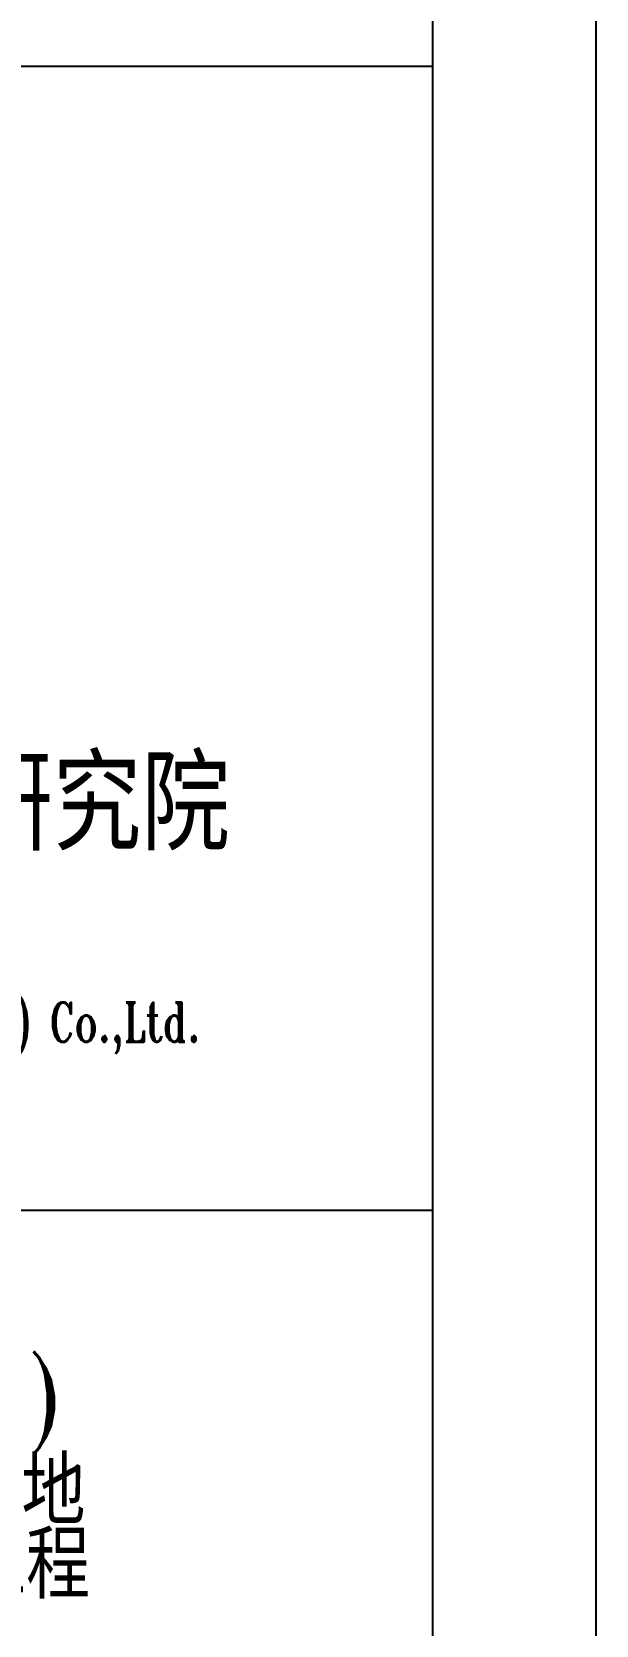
# Model space of a CAD drawing. Header units: inches. Extents: x -867 to 118033, y 946789 to 1030889.
# Drawn here: x 114580 to 118033, y 975650 to 985400 of the extents above; entities that cross this region are included whole.
import ezdxf

# ---------------------------------------------------------------- set-up
doc = ezdxf.new("R2010")
doc.units = ezdxf.units.IN
doc.header["$MEASUREMENT"] = 0
doc.styles.add('TKZ1_tjhts.shx', font='tjromant.shx', dxfattribs={"bigfont": 'tjhts.shx'})

msp = doc.modelspace()

# ---------------------------------------------------------------- linework, layer by layer
at = {"color": 7}
for p, q in [((118032.6, 946789), (118032.6, 1030889)), ((109032.6, 985189), (117032.6, 985189)), ((109032.6, 978189), (117032.6, 978189))]:
    msp.add_line(p, q, dxfattribs=at)
msp.add_lwpolyline([(117032.6, 947789), (117032.6, 1029889), (1632.6, 1029889), (1632.6, 947789)], close=True, dxfattribs=at)

# ---------------------------------------------------------------- texts
at = {"color": 7, "style": 'TKZ1_tjhts.shx'}
for s, height, p in [('同济大学建筑设计研究院', 570, (109835.2, 980389.8)), ('中国地质大学(武汉)', 412.5, (111136.4, 976833.4)), ('资源环境科技创新基地', 412.5, (110988.8, 976264.2)), ('新校区项目单体工程', 412.5, (111408.8, 975812.3))]:
    msp.add_text(s, height=height, dxfattribs=at).set_placement(p)
at = {"color": 7, "style": 'TKZ1_tjhts.shx', "width": 0.7}
msp.add_text('TONGJI ARCHITECTURAL DESIGN (Group) Co.,Ltd.', height=240, dxfattribs=at).set_placement((109648.6, 979220.1))

doc.saveas('drawing.dxf')
